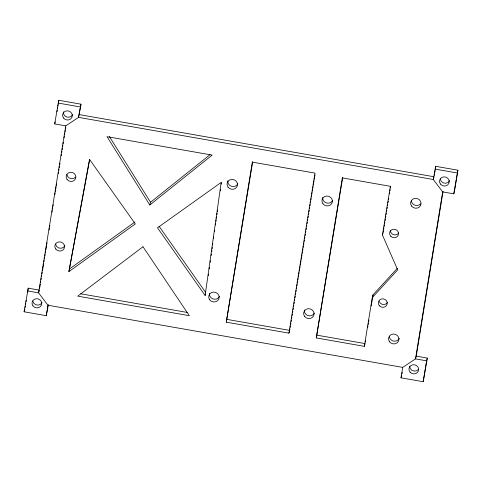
<?xml version="1.0" encoding="UTF-8"?>
<svg xmlns="http://www.w3.org/2000/svg" width="482" height="482" viewBox="0 0 482 482"><rect width="100%" height="100%" fill="white"/><g stroke="black" fill="none" stroke-linecap="round" stroke-linejoin="round"><path stroke-width="0.72" d="M205.127 295.478L221.184 182.413L157.487 227.811L205.127 295.478L205.495 294.098M208.296 275.614L208.507 274.125M209.248 268.92L209.459 267.432M210.2 262.226L210.411 260.738M211.152 255.532L211.363 254.044M211.682 251.815L211.893 250.327M212.104 248.839L212.315 247.35M212.628 245.115L212.839 243.627M213.58 238.421L213.791 236.933M214.532 231.728L214.743 230.239M215.484 225.034L215.695 223.546M216.014 221.316L216.225 219.828M216.436 218.34L216.647 216.852M216.96 214.623L217.171 213.134M217.388 211.646L217.599 210.158M220.346 190.818L220.557 189.33M221.292 184.124L221.503 182.636M48.375 304.576L46.272 315.68L24.1 311.794L28.239 288.164L39.325 290.11L38.584 292.863L47.971 305.239L402.717 367.386L415.502 358.891L416.243 356.138L443.054 191.366M54.671 123.922L58.81 100.292L80.982 104.178L78.542 117.367L65.757 125.862L54.671 123.922L55.225 121.856M25.076 307.6L25.311 306.16M25.546 304.72L25.781 303.28M26.016 301.84L26.251 300.407M27.534 292.484L28.239 288.164M56.936 111.806L57.171 110.372M57.406 108.932L57.641 107.492M57.87 106.052L58.105 104.612M58.34 103.172L58.81 100.292M65.757 125.862L38.584 292.863L27.498 290.917M39.566 288.622L40.289 284.169M40.53 282.687L40.777 281.205M41.018 279.717L41.259 278.235M41.5 276.746L41.741 275.264M41.982 273.782L42.223 272.294M42.464 270.812L43.675 263.389M43.916 261.907L44.157 260.419M44.398 258.936L44.639 257.448M44.88 255.966L45.121 254.484M45.362 252.996L45.603 251.514M45.844 250.031L46.573 245.573M46.814 244.091L47.055 242.609M49.11 229.986L49.351 228.504M49.592 227.022L49.833 225.534M52.008 212.176L52.249 210.688M52.49 209.206L52.731 207.724M52.972 206.236L53.213 204.754M54.906 194.36L55.147 192.878M55.388 191.39L55.629 189.908M55.87 188.426L56.111 186.938M56.352 185.456L56.593 183.973M58.286 173.58L58.527 172.098M58.768 170.61L59.009 169.128M59.25 167.64L59.497 166.157M59.738 164.675L59.979 163.187M61.184 155.764L61.425 154.282M61.666 152.8L61.907 151.312M62.154 149.83L62.395 148.342M62.636 146.859L62.877 145.377M63.118 143.889L63.359 142.407M64.082 137.954L64.323 136.466M64.564 134.984L64.811 133.502M65.052 132.014L65.293 130.532M65.534 129.049L65.775 127.561M46.272 315.68L47.971 305.239M80.982 104.178L78.542 117.367L433.288 179.509L442.675 191.89L453.761 193.836L454.502 191.083L457.9 170.206L435.728 166.32L433.288 179.509L434.029 176.761L79.283 114.614M226.281 322.163L252.321 162.121L314.993 173.104L288.947 333.146L226.281 322.163L252.707 161.59M289.935 328.911L289.694 330.393L227.028 319.409M290.176 327.429L290.417 325.946M290.658 324.464L290.899 322.982M291.14 321.5L291.381 320.018M291.622 318.536L291.863 317.054M292.104 315.571L292.345 314.089M292.586 312.607L292.827 311.125M293.068 309.643L293.309 308.161M293.55 306.679L293.791 305.196M294.032 303.714L294.273 302.232M294.514 300.756L294.755 299.274M294.996 297.792L295.237 296.31M295.478 294.827L295.719 293.345M295.96 291.863L296.201 290.381M296.442 288.899L296.683 287.417M296.924 285.934L297.165 284.452M297.406 282.97L297.647 281.488M297.888 280.006L298.129 278.524M298.37 277.042L298.611 275.559M298.852 274.077L299.099 272.595M299.34 271.113L299.581 269.631M299.822 268.155L300.063 266.673M300.304 265.19L300.545 263.708M300.786 262.226L301.027 260.744M301.268 259.262L301.509 257.78M301.75 256.297L301.991 254.815M302.232 253.333L302.473 251.851M302.714 250.369L302.955 248.887M303.196 247.405L303.437 245.922M303.678 244.44L303.919 242.958M304.16 241.476L304.401 239.994M304.642 238.512L304.883 237.036M305.124 235.553L305.365 234.071M305.606 232.589L305.847 231.107M306.088 229.625L306.329 228.143M306.57 226.661L306.811 225.178M307.052 223.696L307.293 222.214M307.534 220.732L307.775 219.25M308.016 217.768L308.257 216.285M308.498 214.803L308.739 213.321M308.98 211.839L309.221 210.357M309.462 208.875L309.703 207.393M309.944 205.916L310.185 204.434M310.426 202.952L310.673 201.47M310.914 199.988L311.155 198.506M311.396 197.024L311.637 195.541M311.878 194.059L312.119 192.577M312.36 191.095L312.601 189.613M312.842 188.131L313.083 186.648M313.324 185.166L313.565 183.684M313.806 182.202L314.047 180.72M314.288 179.238L314.529 177.756M314.77 176.273L315.011 174.791M316.294 337.936L342.334 177.894L390.372 186.305L382.449 235.017L397.68 269.89L372.261 297.641L364.332 346.347L316.294 337.936L342.72 177.364M365.314 342.118L365.555 340.641M367.718 327.362L367.959 325.886M368.2 324.41L368.441 322.934M368.676 321.458L368.917 319.982M371.2 305.956L373.002 294.888L397.403 268.245M383.19 232.264L383.431 230.788M383.672 229.312L383.913 227.835M384.154 226.359L384.395 224.883M384.63 223.407L384.871 221.931M385.112 220.455L385.353 218.979M385.594 217.503L385.835 216.026M386.076 214.55L386.317 213.074M386.552 211.598L386.793 210.122M387.034 208.646L387.275 207.17M387.516 205.694L387.757 204.217M387.998 202.741L388.233 201.265M388.474 199.789L388.715 198.313M389.438 193.885L389.679 192.408M389.914 190.932L390.155 189.456M390.396 187.98L390.637 186.504M416.243 356.138L427.329 358.078L423.19 381.708L401.018 377.822L402.717 367.386M401.988 373.683L402.217 372.291M434.258 175.37L434.481 173.978M434.71 172.586L435.047 170.495M435.276 169.104L435.728 166.32M442.675 191.89L415.502 358.891L426.588 360.831L427.329 358.078M423.19 381.708L426.588 360.831M453.761 193.836L457.9 170.206M68.902 271.613L89.507 159.343L135.315 223.925L68.902 271.613L89.706 159.548M24.1 311.794L24.841 309.04M149.794 204.995L212.188 155.096L107.022 136.671L149.794 204.995L150.541 202.241L210.019 154.674M288.947 333.146L289.507 331.08M382.449 235.017L383.003 232.951M372.261 297.641L373.002 294.888M364.332 346.347L365.079 343.594L317.036 335.183M401.018 377.822L401.759 375.068M69.643 268.86L134.84 222.051M58.069 103.046L80.241 106.932M434.987 169.074L457.159 172.96M80.693 293.779L187.118 312.42M159.096 226.287L205.434 292.11M109.348 136.448L150.541 202.241M399.271 338.358A5.254 4.934 15.1 0 1 393.692 341.093A5.254 4.934 15.1 0 1 389.281 336.611M420.641 203.753A5.254 4.934 15.1 0 1 415.098 205.248A5.254 4.934 15.1 0 1 411.357 200.922M237.807 183.738A5.254 4.934 15.1 0 1 231.553 186.311A5.254 4.934 15.1 0 1 227.841 180.696M219.473 296.4A5.254 4.934 15.1 0 1 213.219 298.979A5.254 4.934 15.1 0 1 209.507 293.357M314.378 313.029A5.254 4.934 15.1 0 1 308.125 315.602A5.254 4.934 15.1 0 1 304.413 309.986M332.713 200.367A5.254 4.934 15.1 0 1 326.459 202.94A5.254 4.934 15.1 0 1 322.747 197.325M72.649 114.656A4.88 4.579 15.1 0 1 63.395 111.83M418.581 369.254A4.88 4.579 15.1 0 1 409.7 366.103M449.567 180.684A4.88 4.579 15.1 0 1 440.283 179.057M398.698 233.011A4.507 4.23 15.1 0 1 390.36 230.541M387.42 302.527A4.507 4.23 15.1 0 1 379.195 301.298M64.883 245.693A4.88 4.579 15.1 0 1 55.605 244.067M75.547 177.117A4.88 4.579 15.1 0 1 66.926 174.484M42.079 302.527A4.88 4.579 15.1 0 1 32.794 300.907M143.003 246.742L77.735 296.141L189.336 315.692L143.003 246.742M63.54 118.03A4.88 4.579 15.1 0 0 71.902 117.409A4.88 4.579 15.1 0 0 66.92 110.836A4.88 4.579 15.1 0 0 63.54 118.03M389.522 341.78A5.254 4.934 15.1 0 0 398.53 341.111A5.254 4.934 15.1 0 0 393.167 334.038A5.254 4.934 15.1 0 0 389.522 341.78M411.598 206.091A5.254 4.934 15.1 0 0 420.611 205.422A5.254 4.934 15.1 0 0 415.243 198.349A5.254 4.934 15.1 0 0 411.598 206.091M304.624 316.451A5.254 4.934 15.1 0 0 313.637 315.782A5.254 4.934 15.1 0 0 308.269 308.703A5.254 4.934 15.1 0 0 304.624 316.451M209.718 299.822A5.254 4.934 15.1 0 0 218.732 299.153A5.254 4.934 15.1 0 0 213.363 292.08A5.254 4.934 15.1 0 0 209.718 299.822M228.052 187.161A5.254 4.934 15.1 0 0 237.066 186.492A5.254 4.934 15.1 0 0 231.697 179.418A5.254 4.934 15.1 0 0 228.052 187.161M322.958 203.784A5.254 4.934 15.1 0 0 331.971 203.115A5.254 4.934 15.1 0 0 326.603 196.041A5.254 4.934 15.1 0 0 322.958 203.784M410.14 372.231A4.88 4.579 15.1 0 0 418.4 370.953A4.88 4.579 15.1 0 0 412.875 364.778A4.88 4.579 15.1 0 0 410.14 372.231M440.458 184.058A4.88 4.579 15.1 0 0 448.82 183.437A4.88 4.579 15.1 0 0 443.838 176.87A4.88 4.579 15.1 0 0 440.458 184.058M32.969 305.901A4.88 4.579 15.1 0 0 41.331 305.281A4.88 4.579 15.1 0 0 36.349 298.713A4.88 4.579 15.1 0 0 32.969 305.901M390.89 236.349A4.507 4.23 15.1 0 0 398.421 234.758A4.507 4.23 15.1 0 0 392.993 229.33A4.507 4.23 15.1 0 0 390.89 236.349M379.623 305.986A4.507 4.23 15.1 0 0 387.118 304.269A4.507 4.23 15.1 0 0 381.593 298.93A4.507 4.23 15.1 0 0 379.623 305.986M55.773 249.067A4.88 4.579 15.1 0 0 64.142 248.447A4.88 4.579 15.1 0 0 59.159 241.874A4.88 4.579 15.1 0 0 55.773 249.067M67.1 179.485A4.88 4.579 15.1 0 0 75.463 178.864A4.88 4.579 15.1 0 0 70.48 172.291A4.88 4.579 15.1 0 0 67.1 179.485"/></g></svg>
